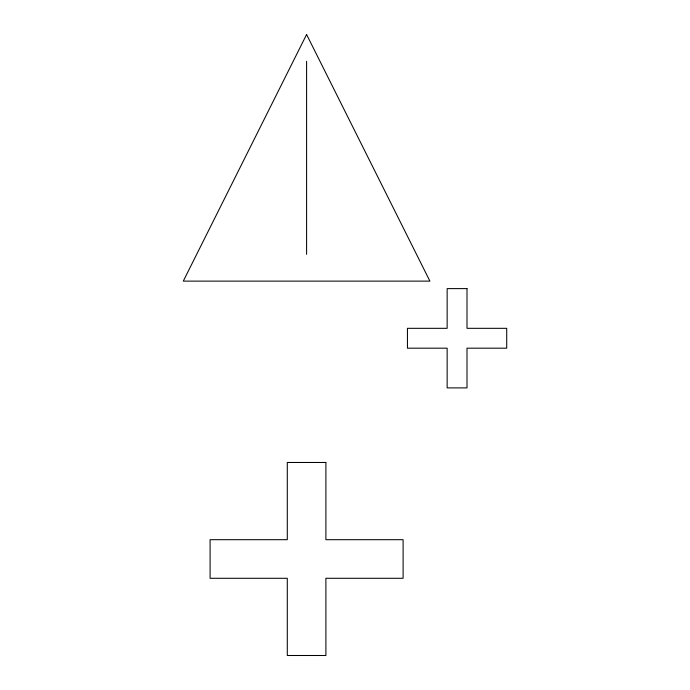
<?xml version="1.0" encoding="UTF-8"?>
<svg xmlns="http://www.w3.org/2000/svg" width="690" height="690" viewBox="0 0 690 690"><rect width="100%" height="100%" fill="white"/><g stroke="black" fill="none" stroke-linecap="round" stroke-linejoin="round"><path stroke-width="1.03" d="M306.593 61.306L306.593 254.325M306.593 34.5L183.281 281.123L429.905 281.123L306.593 34.5M467.001 288.61L447.146 288.61L447.146 328.319L407.436 328.319L407.436 348.183L447.146 348.183L447.146 387.892L467.001 387.892L467.001 348.183L506.719 348.183L506.719 328.319L467.001 328.319L467.001 288.61M325.896 462.481L287.29 462.481L287.29 539.692L210.088 539.692L210.088 578.289L287.29 578.289L287.29 655.5L325.896 655.5L325.896 578.289L403.107 578.289L403.107 539.692L325.896 539.692L325.896 462.481"/></g></svg>
